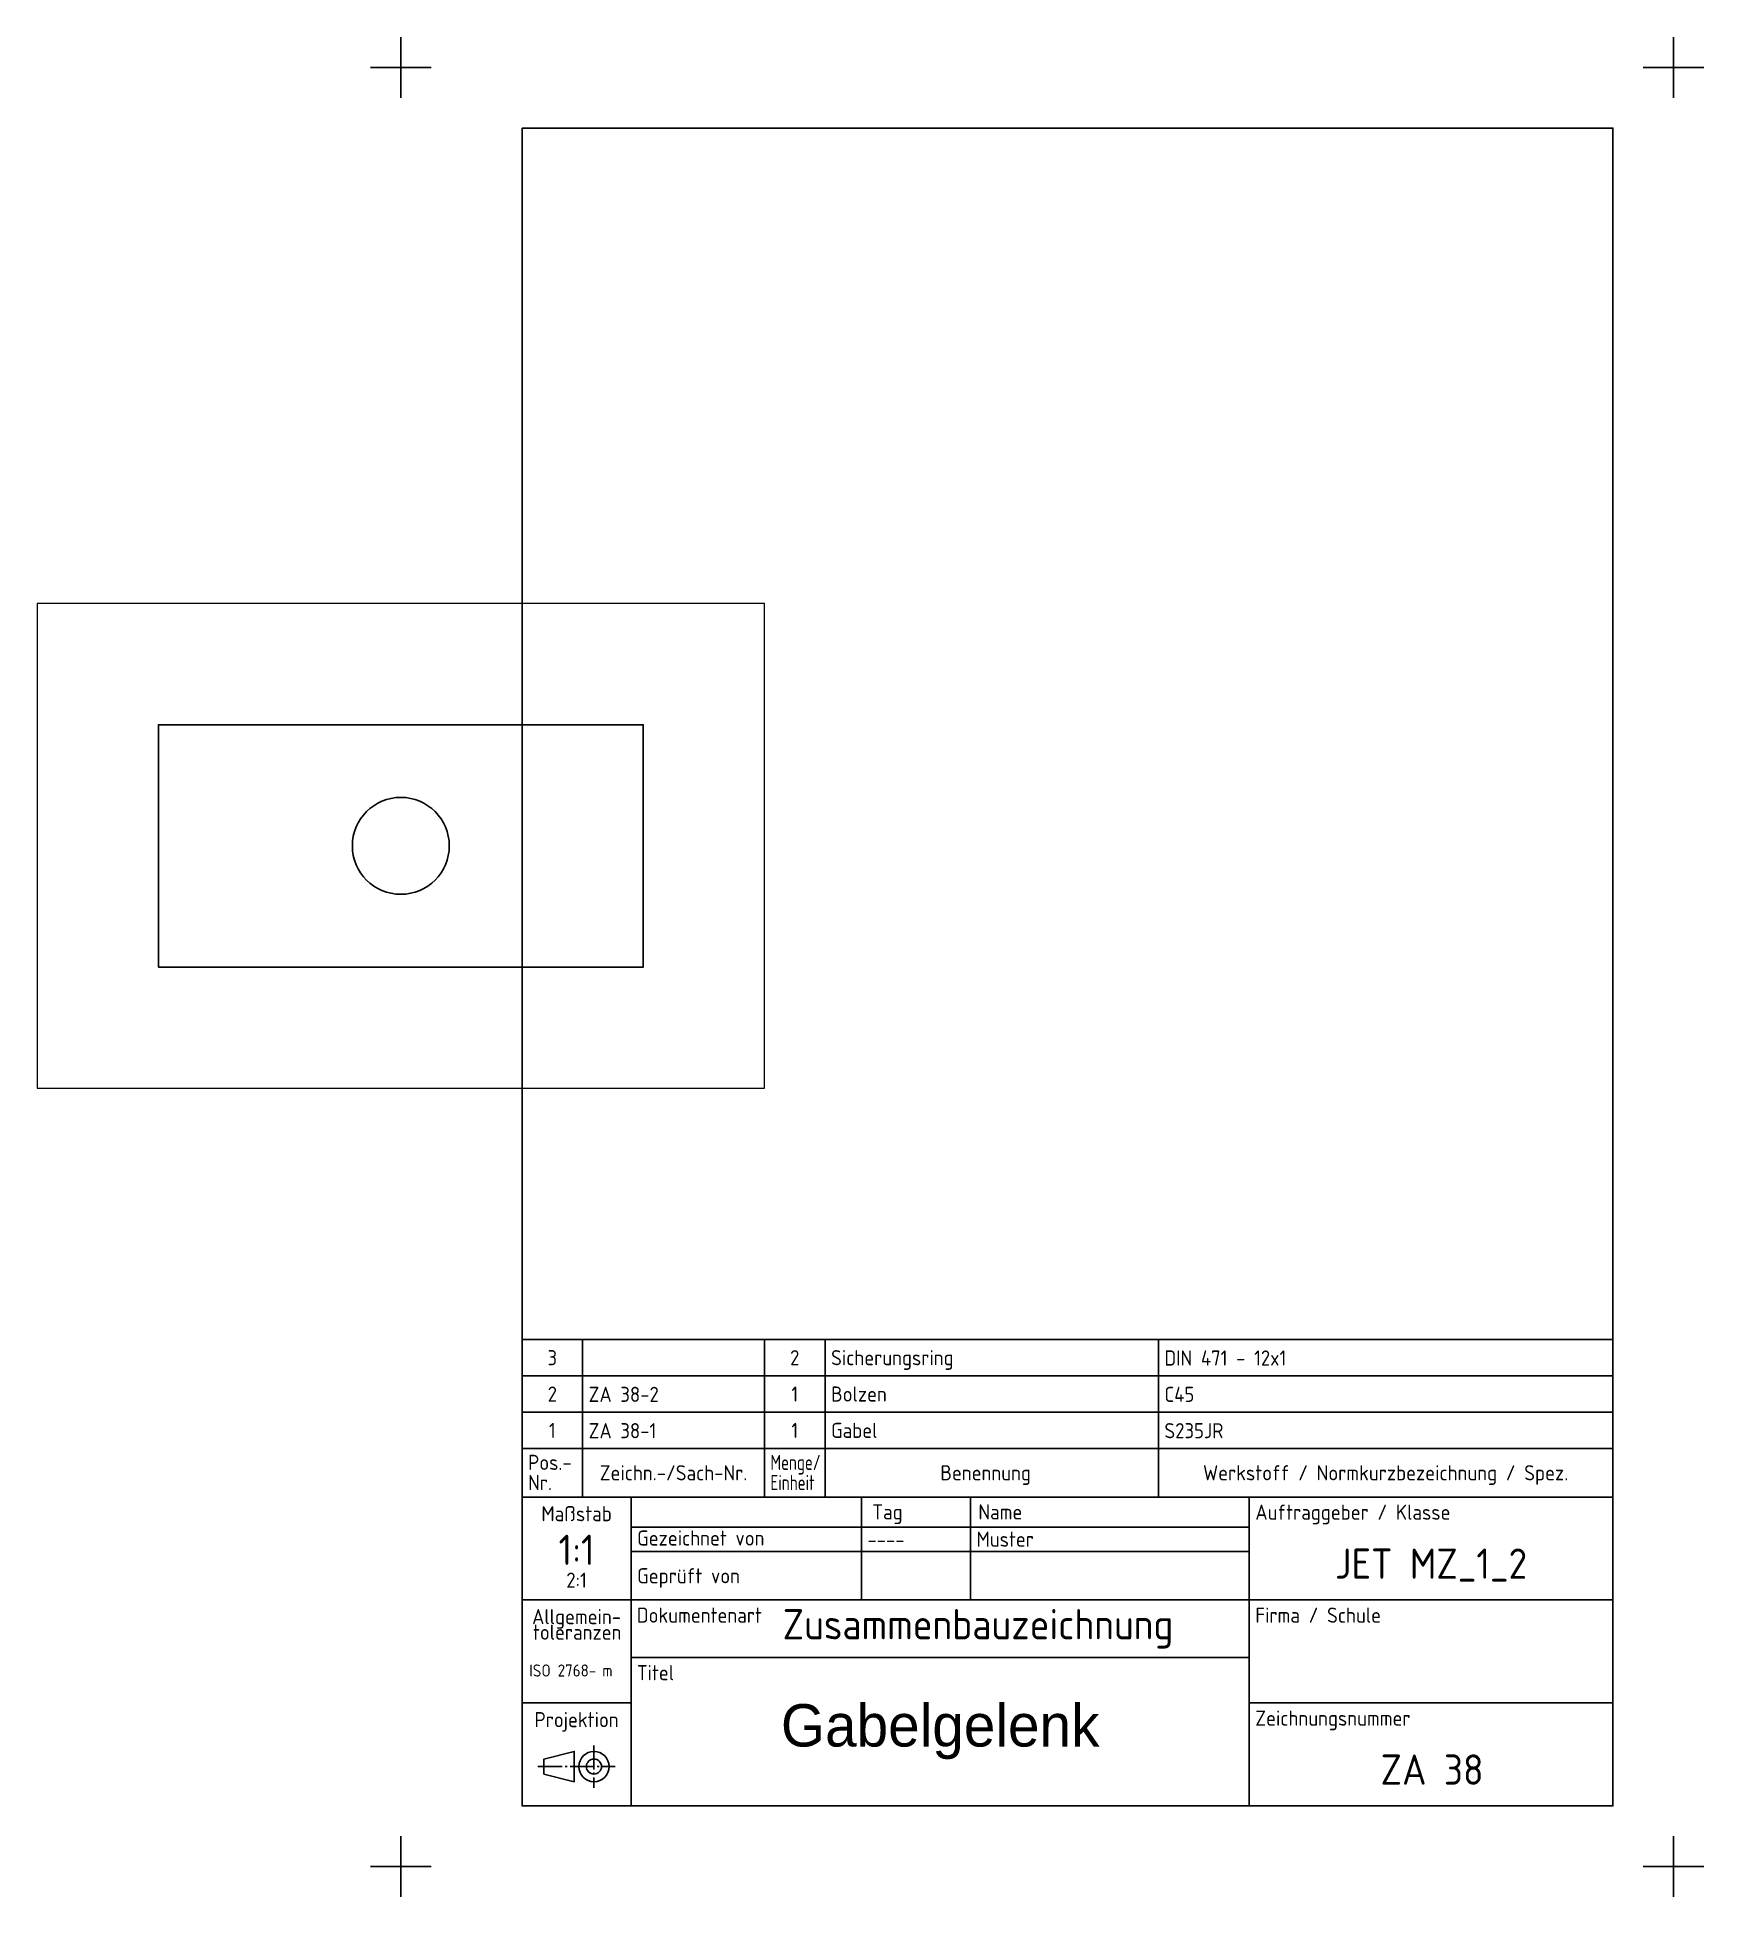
# Paper-space layout 'Blatt' of a CAD drawing. Header units: millimetres. Extents: x 150 to 425, y -5 to 302.
# The model-space entities are those that its viewports show. They can reach past a viewport. Long polylines and large blocks are cut down to what shows.
import ezdxf
from ezdxf.enums import TextEntityAlignment as Align

# ---------------------------------------------------------------- set-up
doc = ezdxf.new("R2018")
doc.units = ezdxf.units.MM
doc.linetypes.add('BBRZ_STRICHPUNKT', pattern=[13.25, 10, -1.25, 0.75, -1.25])
doc.styles.add('5.0 T-Höhe', font='isocp.shx', dxfattribs={"height": 5})
doc.styles.add('7.0 T-Höhe', font='isocp.shx', dxfattribs={"height": 7})
doc.styles.add('Allgemein', font='isocp.shx')

# ---------------------------------------------------------------- blocks, each defined once
blk = doc.blocks.new('A4 bis A0_PLR_m_SK_BBRZ')
at = {"color": 4}
for p, q in [((-210, 292), (-210, 302)), ((0, 292), (0, 302)), ((-205, 297), (-215, 297)), ((5, 297), (-5, 297)), ((-190, 148.5), (-210, 148.5)), ((-210, 5), (-210, -5)), ((0, 5), (0, -5)), ((-205, 0), (-215, 0)), ((5, 0), (-5, 0))]:
    blk.add_line(p, q, dxfattribs=at)
blk.add_lwpolyline([(-190, 287), (-190, 10), (-10, 10), (-10, 287)], close=True)
for points in [[(-190, 61), (-10, 61)], [(-172, 10), (-172, 44), (-172, 61)], [(-134, 44), (-134, 61)], [(-70, 10), (-70, 61)], [(-190, 44), (-10, 44)], [(-172, 34.5), (-70, 34.5)], [(-190, 27), (-172, 27)], [(-70, 27), (-10, 27)]]:
    blk.add_lwpolyline(points)
for points in [[(-116, 44), (-116, 61)], [(-172, 56), (-70, 56)], [(-172, 52), (-70, 52)]]:
    blk.add_lwpolyline(points, dxfattribs=at)
blk.add_lwpolyline([(-181.38, 14), (-181.38, 19), (-186.38, 17.75), (-186.38, 15.25)], close=True, dxfattribs=at)
at = {"color": 4, "linetype": 'BBRZ_STRICHPUNKT', "ltscale": 0.4}
for points in [[(-178.13, 20), (-178.13, 13)], [(-187.38, 16.5), (-174.63, 16.5)]]:
    blk.add_lwpolyline(points, dxfattribs=at)
at = {"color": 4}
for radius in [2.5, 1.25]:
    blk.add_circle((-178.13, 16.5), radius, dxfattribs=at)
at = {"color": 4, "style": 'Allgemein'}
for s, p in [('Maßstab', (-181, 59.5)), ('Allgemein-', (-181, 42.5)), ('toleranzen', (-180.9, 39.94)), ('Projektion', (-181, 25.5))]:
    blk.add_text(s, height=2.5, dxfattribs=at).set_placement(p, align=Align.TOP_CENTER)
for s, height, p in [('Tag', 2.5, (-132.2, 57.29)), ('Name', 2.5, (-114.7, 57.29)), ('Gezeichnet von', 2.5, (-171, 52.98)), ('Geprüft von', 2.5, (-171, 46.75)), ('ISO 2768-', 2, (-188.81, 31.36))]:
    blk.add_text(s, height=height, dxfattribs=at).set_placement(p)
for s, p in [('Auftraggeber / Klasse', (-69, 58.5)), ('Dokumentenart', (-171.05, 41.5)), ('Firma / Schule', (-69, 41.5)), ('Titel', (-171.05, 32)), ('Zeichnungsnummer', (-69, 24.5))]:
    blk.add_text(s, height=2.5, dxfattribs=at).set_placement(p, align=Align.MIDDLE_LEFT)
for tag, p, height in [('GEZ-NAME', (-115, 52.79), 2.5), ('GEPR-TAG', (-133, 46.65), 2.5), ('GEPR-NAME', (-115, 46.65), 2.5), ('TOLERANZ', (-176.75, 31.36), 2)]:
    blk.add_attdef(tag, p, '', height=height, dxfattribs=at)
at = {"color": 2, "style": '5.0 T-Höhe'}
for tag, p in [('MAßSTAB', (-181, 52.28)), ('KLASSE', (-40, 50)), ('ZEICHNUNGNR.', (-39.84, 16))]:
    blk.add_attdef(tag, text='', height=5, dxfattribs=at).set_placement(p, align=Align.MIDDLE_CENTER)
at = {"color": 4, "style": 'Allgemein', "flags": 2}
blk.add_attdef('PLOT-TAG', (-133, 52.71), '', height=2.5, dxfattribs=at)
at = {"color": 4, "style": 'Allgemein'}
blk.add_attdef('NEBENMAßSTAB', text='', height=2.5, dxfattribs=at).set_placement((-181, 47.28), align=Align.MIDDLE_CENTER)
at = {"color": 7, "style": 'Allgemein', "flags": 3}
for tag, p in [('DK2', (-10, 43.85)), ('DK1', (-10, 44))]:
    blk.add_attdef(tag, text='', height=0.1, dxfattribs=at).set_placement(p, align=Align.TOP_RIGHT)
at = {"color": 2, "style": '5.0 T-Höhe'}
blk.add_attdef('DOKU_ART', text='', height=5, dxfattribs=at).set_placement((-147, 40), align=Align.MIDDLE_LEFT)
at = {"color": 0, "style": '7.0 T-Höhe'}
blk.add_attdef('TITEL_BENENNUNG', text='', height=7, dxfattribs=at).set_placement((-121, 22.25), align=Align.MIDDLE_CENTER)
blk = doc.blocks.new('Stückliste_BBRZ')
at = {"color": 4}
blk.add_line((-180, 14), (0, 14), dxfattribs=at)
for p, q in [((-180, 0), (-180, 14)), ((-170, 0), (-170, 14)), ((-140, 0), (-140, 14)), ((-130, 0), (-130, 14)), ((-75, 0), (-75, 14)), ((0, 0), (0, 14)), ((-180, 8), (0, 8)), ((-180, 0), (0, 0))]:
    blk.add_line(p, q)
at = {"color": 4, "style": 'Allgemein'}
for s, p in [('Zeichn.-/Sach-Nr.', (-155, 4)), ('Benennung', (-103.5, 4)), ('Werkstoff / Normkurzbezeichnung / Spez.', (-37.5, 4))]:
    blk.add_text(s, height=2.5, dxfattribs=at).set_placement(p, align=Align.MIDDLE_CENTER)
at = {"color": 4, "char_height": 2.5, "attachment_point": 4, "line_spacing_factor": 0.8, "style": 'Allgemein'}
for s, insert in [('Pos.-\\PNr.', (-179, 4.05)), ('{\\W0.8;Menge/\\PEinheit}', (-139, 4.05))]:
    blk.add_mtext_dynamic_manual_height_columns(s, width=10, gutter_width=17.5, heights=[8], dxfattribs=dict(at, insert=insert))
at = {"color": 4, "style": 'Allgemein'}
for tag, p in [('TEIL1-STÜCK', (-135, 11)), ('TEIL1', (-175, 11))]:
    blk.add_attdef(tag, text='', height=2.5, dxfattribs=at).set_placement(p, align=Align.MIDDLE_CENTER)
for tag, p in [('ZEICHNUNGSNUMMER', (-169, 9.7)), ('TEIL1-BENENNUNG', (-129, 9.75)), ('TEIL1-WERKSTOFF/NORMKBZ', (-74, 9.7))]:
    blk.add_attdef(tag, p, '', height=2.5, dxfattribs=at)
blk = doc.blocks.new('Stückliste_Erweiterung_BBRZ')
at = {"color": 4}
for p, q in [((-180, 6), (0, 6)), ((-180, 0), (0, 0))]:
    blk.add_line(p, q, dxfattribs=at)
for p, q in [((-180, 0), (-180, 6)), ((-170, 0), (-170, 6)), ((-140, 0), (-140, 6)), ((-130, 0), (-130, 6)), ((-75, 0), (-75, 6)), ((0, 0), (0, 6))]:
    blk.add_line(p, q)
at = {"color": 4, "style": 'Allgemein'}
for tag, p in [('TEIL', (-175, 3)), ('TEIL-STÜCK', (-135, 3))]:
    blk.add_attdef(tag, text='', height=2.5, dxfattribs=at).set_placement(p, align=Align.MIDDLE_CENTER)
for tag, p in [('ZEICHNUNGSNUMMER', (-169, 1.7)), ('TEIL-BENENNUNG', (-129, 1.75)), ('TEIL-WERKSTOFF/NORMKBZ', (-74, 1.7))]:
    blk.add_attdef(tag, p, '', height=2.5, dxfattribs=at)

msp = doc.modelspace()

# ---------------------------------------------------------------- linework, layer by layer
msp.add_lwpolyline([(0, 0), (80, 0), (80, 40), (0, 40)], close=True)
msp.add_circle((40, 20), 8)

psp = doc.layouts.new('Blatt')

# ---------------------------------------------------------------- block references
ref = psp.add_blockref('A4 bis A0_PLR_m_SK_BBRZ', (420, 0))
ref.add_attrib('ZEICHNUNGNR.', 'ZA 38', dxfattribs={"color": 2, "height": 5, "style": '5.0 T-Höhe'}).set_placement((380.16, 16), align=Align.MIDDLE_CENTER)
lines = psp.add_mtext('Gabelgelenk', dxfattribs={"color": 0, "insert": (299, 22.25), "char_height": 7, "width": 100, "attachment_point": 5, "style": '7.0 T-Höhe'})
ref.add_attrib('TITEL_BENENNUNG', '', (299, 22.25)).embed_mtext(lines)
ref.add_attrib('MAßSTAB', '1:1', dxfattribs={"color": 2, "height": 5, "style": '5.0 T-Höhe'}).set_placement((239, 52.28), align=Align.MIDDLE_CENTER)
ref.add_attrib('NEBENMAßSTAB', '2:1', dxfattribs={"color": 4, "height": 2.5, "style": 'Allgemein'}).set_placement((239, 47.28), align=Align.MIDDLE_CENTER)
ref.add_attrib('KLASSE', 'JET MZ_1_2', dxfattribs={"color": 2, "height": 5, "style": '5.0 T-Höhe'}).set_placement((380, 50), align=Align.MIDDLE_CENTER)
ref.add_attrib('TOLERANZ', 'm', (243.25, 31.36), dxfattribs={"color": 4, "height": 2, "style": 'Allgemein'})
ref.add_attrib('GEZ-NAME', 'Muster', (305, 52.79), dxfattribs={"color": 4, "height": 2.5, "style": 'Allgemein'})
ref.add_attrib('PLOT-TAG', '----', (287, 52.71), dxfattribs={"color": 4, "height": 2.5, "style": 'Allgemein', "flags": 2})
ref.add_attrib('DOKU_ART', 'Zusammenbauzeichnung', dxfattribs={"color": 2, "height": 5, "style": '5.0 T-Höhe'}).set_placement((273, 40), align=Align.MIDDLE_LEFT)
for name, p, values in [('Stückliste_Erweiterung_BBRZ', (410, 81), {'TEIL': '3', 'TEIL-STÜCK': '2', 'TEIL-BENENNUNG': 'Sicherungsring', 'TEIL-WERKSTOFF/NORMKBZ': 'DIN 471 - 12x1'}), ('Stückliste_Erweiterung_BBRZ', (410, 75), {'TEIL': '2', 'ZEICHNUNGSNUMMER': 'ZA 38-2', 'TEIL-STÜCK': '1', 'TEIL-BENENNUNG': 'Bolzen', 'TEIL-WERKSTOFF/NORMKBZ': 'C45'}), ('Stückliste_BBRZ', (410, 61), {'TEIL1': '1', 'ZEICHNUNGSNUMMER': 'ZA 38-1', 'TEIL1-STÜCK': '1', 'TEIL1-BENENNUNG': 'Gabel', 'TEIL1-WERKSTOFF/NORMKBZ': 'S235JR'})]:
    psp.add_blockref(name, p).add_auto_attribs(values)

# ---------------------------------------------------------------- viewports
at = {"layer": 'VIEWPORTS'}
psp.add_viewport(center=(210, 168.5), size=(120, 80), view_center_point=(40, 20), view_height=80, dxfattribs=at)

doc.saveas('drawing.dxf')
